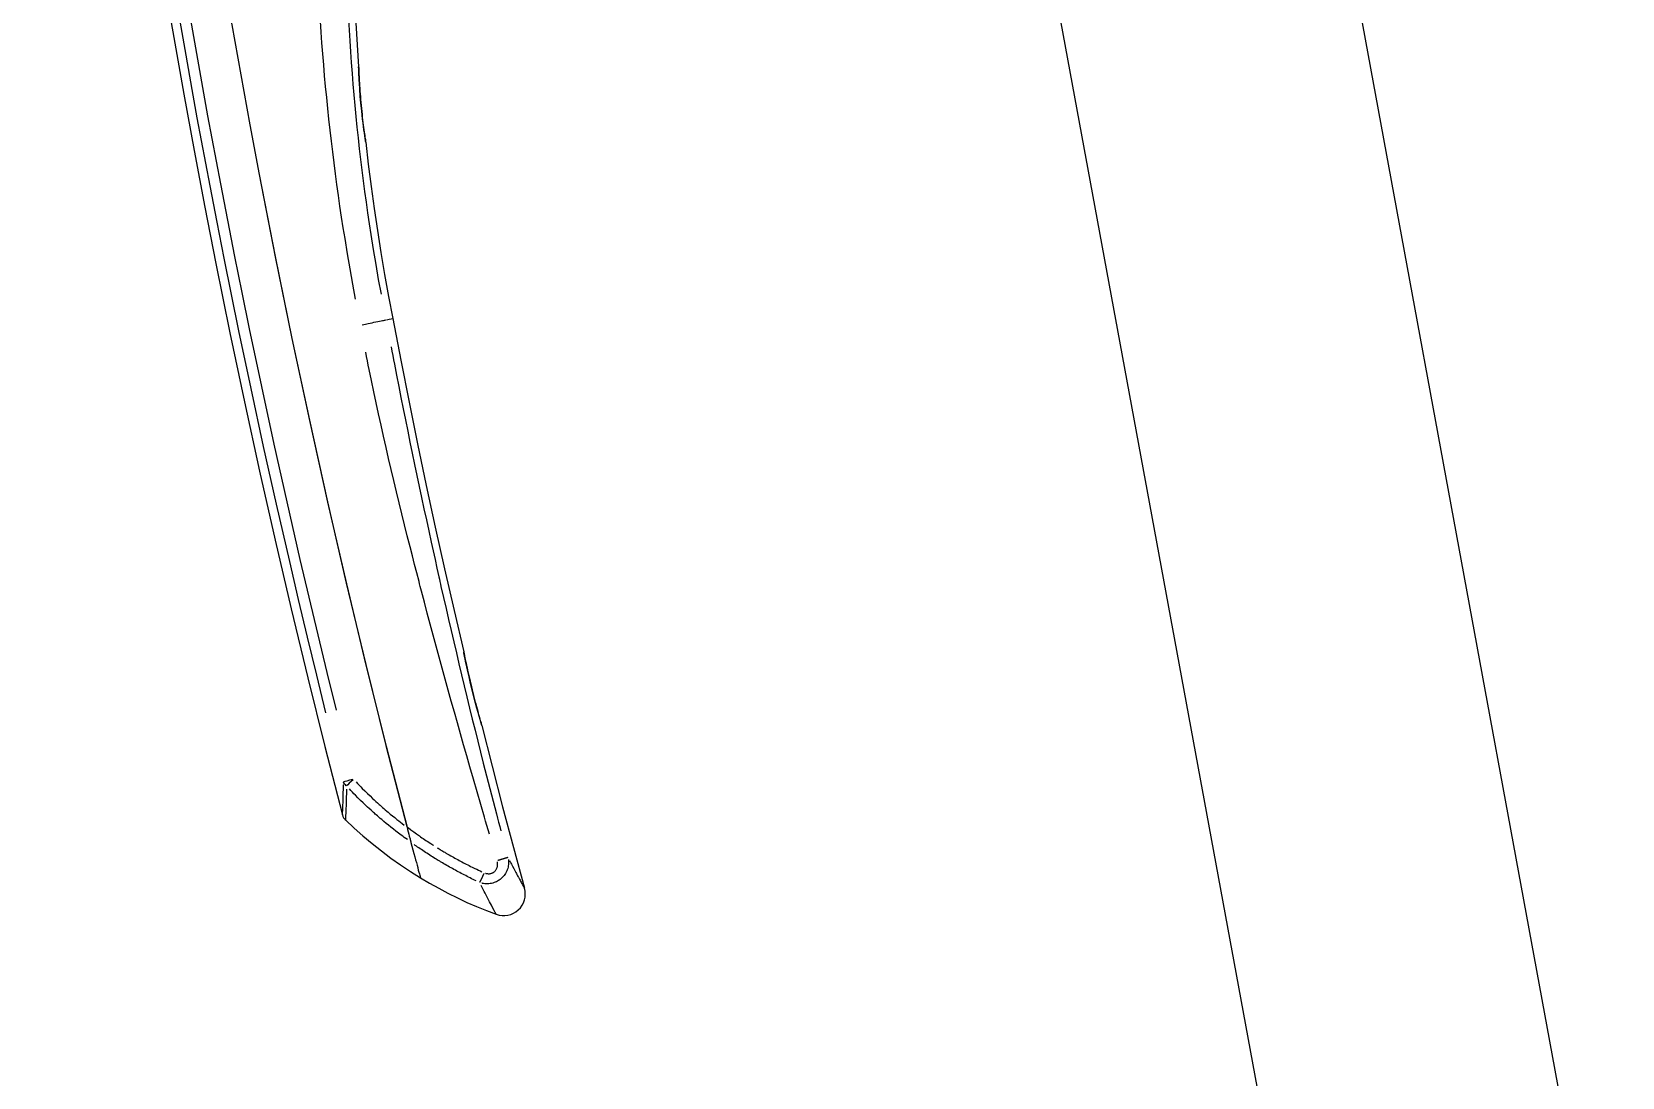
# Model space of a CAD drawing. Header units: millimetres. Extents: x 6886222 to 6919728, y 230959 to 276095.
# Drawn here: x 6908217 to 6908364, y 266918.7 to 267015.2 of the extents above; entities that cross this region are included whole.
import ezdxf
from ezdxf.xclip import XClip

# ---------------------------------------------------------------- set-up
doc = ezdxf.new("R2010")
doc.units = ezdxf.units.MM
doc.header["$LTSCALE"] = 100
doc.header["$XCLIPFRAME"] = 2
doc.linetypes.add('U-74C-EX$0$DASHDOTX2', pattern=[2, 1, -0.5, 0, -0.5])
for name, color, linetype in [('BP', 7, 'Continuous'), ('U-74C-EX$0$C-DOOR', 1, 'Continuous'), ('U-74C-EX$0$DOR', 4, 'Continuous')]:
    doc.layers.add(name, color=color, linetype=linetype)

# ---------------------------------------------------------------- blocks, each defined once
blk = doc.blocks.new('U-74C-EX$0$A$Cc7b664ce')
at = {"layer": 'U-74C-EX$0$C-DOOR', "linetype": 'U-74C-EX$0$DASHDOTX2', "ltscale": 4}
blk.add_arc((170.96, 15.77), 839.27, 11.9938, 89.41669, dxfattribs=at)
at = {"layer": 'U-74C-EX$0$DOR'}
for p, q in [((893.39, 199.9), (272.44, 85.57)), ((277.4, 58.62), (898.35, 172.95))]:
    blk.add_line(p, q, dxfattribs=at)
at = {"layer": 'U-74C-EX$0$DOR', "color": 1}
for centre, radius, start, end in [((826.87, 234.31), 40, 136.1249, 148.6839), ((798.75, 261.34), 1, 104.5891, 136.1249), ((867.59, 261.31), 0.5, 272.0035, 274.2316), ((867.59, 261.31), 0.5, 271.8797, 274.3553), ((882.82, 61.39), 200, 87.3854, 94.3553), ((882.82, 61.39), 200, 96.3599, 101.0827), ((860.61, 260.65), 0.5, 276.3599, 278.8624), ((964.39, -381.17), 650, 100.64, 103.41636), ((826.87, 234.31), 40, 148.6839, 159.8379), ((813.45, 251.58), 0.5, 280.9122, 283.4164), ((964.39, -381.17), 650, 104.03291, 105.40419), ((806.65, 249.92), 0.5, 284.1574, 286.3985), ((806.65, 249.92), 0.5, 284.0329, 286.5231), ((791.2, 247.41), 2, 159.8379, 285.4042)]:
    blk.add_arc(centre, radius, start, end, dxfattribs=at)
at = {"layer": 'U-74C-EX$0$DOR', "color": 1, "extrusion": (0, 0, -1)}
for major_axis, ratio, start_param, end_param in [((0.002, 1), 0.852704, 5.479499, 5.959815), ((0.68, -0.733), 0.002611, 1.65076, 2.68808), ((-0.249, 0.969), 0.012939, 4.800733, 6.059895)]:
    blk.add_ellipse((801.81, 261.26), major_axis=major_axis, ratio=ratio, start_param=start_param, end_param=end_param, dxfattribs=at)
at = {"layer": 'U-74C-EX$0$DOR', "color": 1}
for points, knots in [([(933.44, 286.64), (905.28, 283.75), (877.22, 279.53), (832.37, 270.6), (815.37, 266.7), (798.5, 262.31)], [0, 0, 0, 0, 8.492381, 8.492381, 13.720401, 13.720401, 13.720401, 13.720401]), ([(807.95, 263.83), (812.59, 264.98), (817.24, 266.1), (829, 268.83), (836.11, 270.4), (847.7, 272.8), (852.16, 273.69), (859.42, 275.08), (862.22, 275.6), (870.61, 277.12), (876.22, 278.09), (890.81, 280.46), (899.82, 281.78), (914.03, 283.66), (919.23, 284.3), (924.44, 284.89)], [-12.647738, -12.647738, -12.647738, -12.647738, -11.213528, -11.213528, -9.032173, -9.032173, -7.668826, -7.668826, -6.816735, -6.816735, -5.112551, -5.112551, -2.385857, -2.385857, -0.816601, -0.816601, -0.816601, -0.816601]), ([(924.54, 283.92), (919.34, 283.33), (914.15, 282.69), (899.95, 280.82), (890.95, 279.49), (876.37, 277.13), (870.77, 276.16), (862.39, 274.64), (859.59, 274.12), (852.34, 272.73), (847.88, 271.84), (836.31, 269.45), (829.2, 267.88), (817.46, 265.16), (812.81, 264.04), (808.17, 262.88)], [0.816601, 0.816601, 0.816601, 0.816601, 2.385857, 2.385857, 5.112551, 5.112551, 6.816735, 6.816735, 7.668826, 7.668826, 9.032173, 9.032173, 11.213528, 11.213528, 12.647738, 12.647738, 12.647738, 12.647738]), ([(931.8, 280.96), (906.95, 278.33), (882.22, 274.68), (837.42, 266.14), (817.3, 261.58), (797.37, 256.34)], [-14.476016, -14.476016, -14.476016, -14.476016, -6.978252, -6.978252, -0.793096, -0.793096, -0.793096, -0.793096]), ([(931.8, 280.96), (906.95, 278.33), (882.22, 274.68), (837.44, 266.14), (817.34, 261.59), (797.43, 256.36)], [-14.476151, -14.476151, -14.476151, -14.476151, -6.978252, -6.978252, -0.799175, -0.799175, -0.799175, -0.799175]), ([(846.16, 261.1), (848.02, 261.45), (849.88, 261.77), (851.75, 262.07), (853.08, 262.29), (854.41, 262.49), (855.75, 262.68), (857.08, 262.87), (858.42, 263.04), (859.76, 263.21), (861.1, 263.37), (862.44, 263.52), (863.78, 263.66), (865.12, 263.8), (866.47, 263.93), (867.81, 264.04), (867.81, 264.04), (869.16, 264.15), (870.5, 264.25), (871.85, 264.34), (873.2, 264.43), (874.55, 264.5), (875.89, 264.56), (877.24, 264.62), (878.59, 264.67), (879.94, 264.7), (881.29, 264.73), (882.64, 264.75), (883.99, 264.76), (885.34, 264.76), (886.69, 264.75), (888.04, 264.73), (888.58, 264.72), (889.12, 264.71), (889.66, 264.7)], [-6.184099, -6.184099, -6.184099, -6.184099, -5.61628, -5.61628, -5.61628, -5.211692, -5.211692, -5.211692, -4.807046, -4.807046, -4.807046, -4.40229, -4.40229, -4.40229, -3.997547, -3.997547, -3.997379, -3.997379, -3.592389, -3.592389, -3.592389, -3.1874, -3.1874, -3.1874, -2.782374, -2.782374, -2.782374, -2.377278, -2.377278, -2.377278, -1.972077, -1.972077, -1.972077, -1.810659, -1.810659, -1.810659, -1.810659]), ([(796.22, 256.3), (796.36, 256.5), (796.5, 256.69), (796.89, 257.2), (797.13, 257.52), (797.61, 258.12), (797.84, 258.4), (798.22, 258.85), (798.37, 259.02), (798.61, 259.3), (798.71, 259.4), (798.99, 259.72), (799.18, 259.93), (799.69, 260.47), (800, 260.79), (800.51, 261.3), (800.71, 261.48), (800.9, 261.66)], [-0.7329074, -0.7329074, -0.7329074, -0.7329074, -0.6633181, -0.6633181, -0.5455791, -0.5455791, -0.4394482, -0.4394482, -0.3731164, -0.3731164, -0.3316591, -0.3316591, -0.2487443, -0.2487443, -0.1160807, -0.1160807, -0.0385741, -0.0385741, -0.0385741, -0.0385741]), ([(800.88, 261.94), (800.73, 261.94), (800.59, 261.94), (800.06, 261.95), (799.72, 261.96), (799.24, 261.98), (799.07, 261.98), (798.85, 261.99), (798.78, 262), (798.61, 262), (798.52, 262.01), (798.31, 262.02), (798.21, 262.02), (798.09, 262.03), (798.06, 262.03), (798.04, 262.03)], [-1.095404, -1.095404, -1.095404, -1.095404, -1.008082, -1.008082, -0.763699, -0.763699, -0.610959, -0.610959, -0.534589, -0.534589, -0.412397, -0.412397, -0.21689, -0.21689, -0.057653, -0.057653, -0.057653, -0.057653]), ([(798.51, 262.31), (798.52, 262.31), (798.56, 262.31), (798.68, 262.3), (798.77, 262.29), (798.98, 262.28), (799.07, 262.28), (799.23, 262.27), (799.3, 262.27), (799.51, 262.26), (799.67, 262.25), (800.14, 262.24), (800.48, 262.23), (800.99, 262.22), (801.13, 262.22), (801.27, 262.22)], [0.057653, 0.057653, 0.057653, 0.057653, 0.21689, 0.21689, 0.412397, 0.412397, 0.534589, 0.534589, 0.610959, 0.610959, 0.763699, 0.763699, 1.008082, 1.008082, 1.095404, 1.095404, 1.095404, 1.095404]), ([(889.58, 261.92), (889.05, 261.94), (888.51, 261.96), (887.98, 261.97), (886.65, 262), (885.32, 262.03), (883.99, 262.03), (882.66, 262.04), (881.33, 262.04), (879.99, 262.02), (878.66, 262), (877.33, 261.97), (876, 261.93), (874.67, 261.88), (873.34, 261.82), (872.01, 261.75), (870.68, 261.68), (869.35, 261.6), (868.02, 261.5), (868.02, 261.5), (866.69, 261.4), (865.36, 261.29), (864.04, 261.17), (862.71, 261.04), (861.39, 260.9), (860.06, 260.75), (858.74, 260.6), (857.42, 260.44), (856.1, 260.26), (854.78, 260.08), (853.46, 259.89), (852.14, 259.69), (850.29, 259.4), (848.45, 259.08), (846.61, 258.74)], [1.810706, 1.810706, 1.810706, 1.810706, 1.972077, 1.972077, 1.972077, 2.377278, 2.377278, 2.377278, 2.782374, 2.782374, 2.782374, 3.1874, 3.1874, 3.1874, 3.592389, 3.592389, 3.592389, 3.997379, 3.997379, 3.997547, 3.997547, 4.40229, 4.40229, 4.40229, 4.807046, 4.807046, 4.807046, 5.211692, 5.211692, 5.211692, 5.61628, 5.61628, 5.61628, 6.184995, 6.184995, 6.184995, 6.184995]), ([(801.55, 261.05), (801.35, 260.86), (801.16, 260.67), (800.64, 260.16), (800.33, 259.84), (799.84, 259.32), (799.65, 259.11), (799.38, 258.81), (799.28, 258.7), (799.05, 258.43), (798.9, 258.26), (798.53, 257.83), (798.31, 257.55), (797.91, 257.05), (797.74, 256.83), (797.57, 256.61)], [0.0331659, 0.0331659, 0.0331659, 0.0331659, 0.1160807, 0.1160807, 0.2487443, 0.2487443, 0.3316591, 0.3316591, 0.3731164, 0.3731164, 0.4394482, 0.4394482, 0.5455791, 0.5455791, 0.6301522, 0.6301522, 0.6301522, 0.6301522]), ([(843.8, 260.47), (843.84, 260.28), (843.88, 260.1), (843.96, 259.67), (844.01, 259.44), (844.1, 258.98), (844.14, 258.76), (844.21, 258.47), (844.23, 258.37), (844.24, 258.32)], [-0.3361598, -0.3361598, -0.3361598, -0.3361598, -0.277839, -0.277839, -0.1985416, -0.1985416, -0.0991214, -0.0991214, -0.0176926, -0.0176926, -0.0176926, -0.0176926]), ([(867.61, 260.81), (867.61, 260.81), (867.55, 260.8), (867.31, 260.8), (867.14, 260.79), (866.7, 260.77), (866.43, 260.76), (865.82, 260.72), (865.48, 260.7), (864.78, 260.65), (864.41, 260.61), (863.67, 260.54), (863.31, 260.51), (862.62, 260.43), (862.3, 260.39), (861.72, 260.31), (861.47, 260.27), (861.06, 260.22), (860.91, 260.19), (860.73, 260.16), (860.68, 260.16), (860.68, 260.16)], [-1.8919129, -1.8919129, -1.8919129, -1.8919129, -1.7963945, -1.7963945, -1.7003622, -1.7003622, -1.6041101, -1.6041101, -1.5076766, -1.5076766, -1.4110572, -1.4110572, -1.3147471, -1.3147471, -1.218958, -1.218958, -1.1235291, -1.1235291, -1.0274159, -1.0274159, -0.945886, -0.945886, -0.945886, -0.945886]), ([(860.72, 260.17), (860.82, 260.18), (861.1, 260.22), (862.22, 260.38), (863.26, 260.51), (865.15, 260.68), (866.02, 260.74), (867.02, 260.79), (867.31, 260.8), (867.58, 260.81), (867.63, 260.81), (867.63, 260.81)], [0.9931873, 0.9931873, 0.9931873, 0.9931873, 1.1649915, 1.1649915, 1.4317771, 1.4317771, 1.6600615, 1.6600615, 1.8027393, 1.8027393, 1.8919129, 1.8919129, 1.8919129, 1.8919129]), ([(796.73, 248.73), (797.25, 248.88), (797.78, 249.04), (798.31, 249.19), (799.86, 249.64), (801.41, 250.08), (802.96, 250.53), (804.31, 250.91), (805.65, 251.3), (807, 251.68), (808.35, 252.06), (809.7, 252.43), (811.06, 252.81), (812.41, 253.18), (813.76, 253.55), (815.11, 253.92), (816.47, 254.29), (817.82, 254.65), (819.18, 255), (819.47, 255.08), (819.77, 255.16), (820.06, 255.23), (821.12, 255.51), (822.19, 255.78), (823.26, 256.05), (824.62, 256.4), (825.98, 256.74), (827.34, 257.07), (828.71, 257.4), (830.07, 257.72), (831.44, 258.04), (832.81, 258.36), (834.18, 258.67), (835.55, 258.97), (836.92, 259.26), (838.29, 259.56), (839.67, 259.84), (840.2, 259.95), (840.73, 260.05), (841.26, 260.16)], [-4.86027, -4.86027, -4.86027, -4.86027, -4.69583, -4.69583, -4.69583, -4.211645, -4.211645, -4.211645, -3.790724, -3.790724, -3.790724, -3.369679, -3.369679, -3.369679, -2.948535, -2.948535, -2.948535, -2.527322, -2.527322, -2.527322, -2.436545, -2.436545, -2.436545, -2.106071, -2.106071, -2.106071, -1.684812, -1.684812, -1.684812, -1.263569, -1.263569, -1.263569, -0.842355, -0.842355, -0.842355, -0.42117, -0.42117, -0.42117, -0.258816, -0.258816, -0.258816, -0.258816]), ([(841.75, 257.81), (841.21, 257.71), (840.68, 257.61), (840.15, 257.51), (838.78, 257.24), (837.41, 256.97), (836.03, 256.69), (834.66, 256.42), (833.29, 256.14), (831.92, 255.85), (830.55, 255.57), (829.18, 255.28), (827.82, 254.99), (826.45, 254.7), (825.08, 254.41), (823.71, 254.11), (822.64, 253.87), (821.57, 253.63), (820.5, 253.39), (820.21, 253.33), (819.91, 253.26), (819.62, 253.2), (818.25, 252.89), (816.89, 252.58), (815.53, 252.26), (814.17, 251.94), (812.8, 251.62), (811.44, 251.3), (810.08, 250.97), (808.72, 250.64), (807.36, 250.31), (806.01, 249.97), (804.65, 249.63), (803.29, 249.29), (801.73, 248.89), (800.17, 248.49), (798.61, 248.08), (798.09, 247.94), (797.56, 247.8), (797.03, 247.66)], [0.257896, 0.257896, 0.257896, 0.257896, 0.42117, 0.42117, 0.42117, 0.842355, 0.842355, 0.842355, 1.263569, 1.263569, 1.263569, 1.684812, 1.684812, 1.684812, 2.106071, 2.106071, 2.106071, 2.436545, 2.436545, 2.436545, 2.527322, 2.527322, 2.527322, 2.948535, 2.948535, 2.948535, 3.369679, 3.369679, 3.369679, 3.790724, 3.790724, 3.790724, 4.211645, 4.211645, 4.211645, 4.69583, 4.69583, 4.69583, 4.860222, 4.860222, 4.860222, 4.860222]), ([(795.97, 255.98), (794.98, 255.71), (794.19, 255.5), (793.01, 255.19), (792.7, 255.1), (792.7, 255.1)], [-1.204799, -1.204799, -1.204799, -1.204799, -0.634999, -0.634999, 0, 0, 0, 0]), ([(795.99, 255.98), (794.99, 255.71), (794.19, 255.5), (793.01, 255.19), (792.7, 255.1), (792.7, 255.1)], [-1.208985, -1.208985, -1.208985, -1.208985, -0.634999, -0.634999, 0, 0, 0, 0]), ([(797.33, 256.23), (797.07, 255.89), (796.82, 255.55), (796.57, 255.2), (796.46, 255.04), (796.34, 254.88), (796.23, 254.71), (796.12, 254.55), (796.01, 254.38), (795.9, 254.21), (795.83, 254.11), (795.76, 254.01), (795.7, 253.9)], [-6.1428842, -6.1428842, -6.1428842, -6.1428842, -6.0150613, -6.0150613, -6.0150613, -5.955206, -5.955206, -5.955206, -5.8953896, -5.8953896, -5.8953896, -5.8583718, -5.8583718, -5.8583718, -5.8583718]), ([(797.37, 256.34), (797.07, 256.27), (796.79, 256.19), (796.43, 256.1), (796.32, 256.07), (796.13, 256.02), (796.05, 256), (795.99, 255.98)], [0, 0, 0, 0, 0.0915139, 0.0915139, 0.1351431, 0.1351431, 0.1737084, 0.1737084, 0.1737084, 0.1737084]), ([(792.42, 249.95), (792.5, 250.14), (792.59, 250.33), (792.68, 250.51), (792.77, 250.69), (792.87, 250.87), (792.96, 251.06), (793.05, 251.24), (793.15, 251.42), (793.24, 251.6), (793.34, 251.78), (793.44, 251.96), (793.54, 252.13), (793.64, 252.31), (793.74, 252.49), (793.84, 252.67), (793.94, 252.84), (794.04, 253.02), (794.15, 253.19), (794.18, 253.25), (794.21, 253.31), (794.25, 253.36), (794.32, 253.48), (794.39, 253.6), (794.46, 253.72), (794.57, 253.89), (794.68, 254.06), (794.79, 254.23), (794.9, 254.41), (795.01, 254.58), (795.13, 254.75), (795.24, 254.92), (795.35, 255.09), (795.47, 255.26), (795.56, 255.4), (795.66, 255.54), (795.76, 255.68)], [5.3577367, 5.3577367, 5.3577367, 5.3577367, 5.4178696, 5.4178696, 5.4178696, 5.4774908, 5.4774908, 5.4774908, 5.5371254, 5.5371254, 5.5371254, 5.5967765, 5.5967765, 5.5967765, 5.6564473, 5.6564473, 5.6564473, 5.7161408, 5.7161408, 5.7161408, 5.7354721, 5.7354721, 5.7354721, 5.7758603, 5.7758603, 5.7758603, 5.8356088, 5.8356088, 5.8356088, 5.8953896, 5.8953896, 5.8953896, 5.955206, 5.955206, 5.955206, 6.0050068, 6.0050068, 6.0050068, 6.0050068]), ([(795.47, 253.55), (795.4, 253.44), (795.33, 253.32), (795.26, 253.2), (795.19, 253.09), (795.12, 252.97), (795.05, 252.86), (795.02, 252.8), (794.99, 252.75), (794.95, 252.69), (794.85, 252.52), (794.75, 252.35), (794.66, 252.17), (794.56, 252), (794.46, 251.83), (794.37, 251.65), (794.27, 251.48), (794.18, 251.3), (794.09, 251.13), (794, 250.95), (793.91, 250.77), (793.82, 250.59), (793.73, 250.42), (793.64, 250.24), (793.56, 250.06), (793.46, 249.85), (793.36, 249.64), (793.26, 249.42)], [-5.8165262, -5.8165262, -5.8165262, -5.8165262, -5.7758603, -5.7758603, -5.7758603, -5.7354721, -5.7354721, -5.7354721, -5.7161408, -5.7161408, -5.7161408, -5.6564473, -5.6564473, -5.6564473, -5.5967765, -5.5967765, -5.5967765, -5.5371254, -5.5371254, -5.5371254, -5.4774908, -5.4774908, -5.4774908, -5.4178696, -5.4178696, -5.4178696, -5.3478167, -5.3478167, -5.3478167, -5.3478167]), ([(813.55, 251.09), (813.55, 251.09), (813.49, 251.08), (813.26, 251.03), (813.09, 251), (812.66, 250.91), (812.39, 250.86), (811.8, 250.73), (811.47, 250.66), (810.79, 250.5), (810.43, 250.41), (809.71, 250.24), (809.36, 250.15), (808.68, 249.97), (808.37, 249.89), (807.8, 249.73), (807.56, 249.66), (807.16, 249.55), (807.01, 249.5), (806.84, 249.45), (806.79, 249.44), (806.79, 249.44)], [-0.9452277, -0.9452277, -0.9452277, -0.9452277, -0.849317, -0.849317, -0.7531056, -0.7531056, -0.6571543, -0.6571543, -0.56124, -0.56124, -0.4653101, -0.4653101, -0.3690895, -0.3690895, -0.2728325, -0.2728325, -0.1768575, -0.1768575, -0.0806194, -0.0806194, 0, 0, 0, 0]), ([(806.82, 249.45), (806.84, 249.45), (806.86, 249.46), (807.26, 249.58), (808.45, 249.92), (811.12, 250.59), (812.54, 250.89), (813.43, 251.07), (813.55, 251.09), (813.55, 251.09)], [0.0472614, 0.0472614, 0.0472614, 0.0472614, 0.0812243, 0.0812243, 0.4397063, 0.4397063, 0.7999008, 0.7999008, 0.9452277, 0.9452277, 0.9452277, 0.9452277]), ([(789.33, 248.1), (789.41, 248.14), (790.08, 248.51), (791.49, 249.23), (791.73, 249.35), (791.98, 249.48)], [-1.137431, -1.137431, -1.137431, -1.137431, -0.3127189, -0.3127189, -0.1561628, -0.1561628, -0.1561628, -0.1561628]), ([(794.37, 246.97), (794.3, 246.96), (794.22, 246.96), (794.15, 246.95), (793.99, 246.95), (793.83, 246.97), (793.67, 247), (793.52, 247.04), (793.36, 247.1), (793.21, 247.17), (793.07, 247.24), (792.93, 247.34), (792.8, 247.45), (792.68, 247.56), (792.56, 247.69), (792.47, 247.83), (792.46, 247.85), (792.45, 247.87), (792.44, 247.89), (792.36, 248.01), (792.29, 248.15), (792.25, 248.28), (792.19, 248.44), (792.16, 248.61), (792.14, 248.77), (792.13, 248.94), (792.14, 249.11), (792.17, 249.26), (792.17, 249.32), (792.19, 249.38), (792.2, 249.43)], [5.1262, 5.1262, 5.1262, 5.1262, 5.1375981, 5.1375981, 5.1375981, 5.1617336, 5.1617336, 5.1617336, 5.1856013, 5.1856013, 5.1856013, 5.2090377, 5.2090377, 5.2090377, 5.2322864, 5.2322864, 5.2322864, 5.2352406, 5.2352406, 5.2352406, 5.2554987, 5.2554987, 5.2554987, 5.279011, 5.279011, 5.279011, 5.3030282, 5.3030282, 5.3030282, 5.3114838, 5.3114838, 5.3114838, 5.3114838]), ([(793.12, 249.09), (793.11, 249.06), (793.1, 249.04), (793.09, 249.01), (793.08, 248.93), (793.07, 248.85), (793.07, 248.77), (793.07, 248.69), (793.08, 248.61), (793.11, 248.54), (793.13, 248.47), (793.16, 248.41), (793.19, 248.35), (793.2, 248.34), (793.21, 248.34), (793.21, 248.33), (793.26, 248.26), (793.31, 248.21), (793.37, 248.16), (793.44, 248.11), (793.51, 248.07), (793.58, 248.04), (793.65, 248.01), (793.73, 247.99), (793.81, 247.98), (793.89, 247.97), (793.98, 247.97), (794.06, 247.98), (794.1, 247.98), (794.13, 247.99), (794.17, 247.99)], [-5.3114838, -5.3114838, -5.3114838, -5.3114838, -5.3030282, -5.3030282, -5.3030282, -5.279011, -5.279011, -5.279011, -5.2554987, -5.2554987, -5.2554987, -5.2352406, -5.2352406, -5.2352406, -5.2322864, -5.2322864, -5.2322864, -5.2090377, -5.2090377, -5.2090377, -5.1856013, -5.1856013, -5.1856013, -5.1617336, -5.1617336, -5.1617336, -5.1375981, -5.1375981, -5.1375981, -5.1262, -5.1262, -5.1262, -5.1262]), ([(794.3, 246.87), (794.18, 246.81), (794.07, 246.75), (793.69, 246.55), (793.43, 246.41), (793.05, 246.21), (792.92, 246.14), (792.72, 246.03), (792.64, 245.99), (792.44, 245.87), (792.31, 245.81), (792.04, 245.65), (791.91, 245.58), (791.76, 245.5), (791.73, 245.48), (791.73, 245.48)], [0.138118, 0.138118, 0.138118, 0.138118, 0.21157, 0.21157, 0.402282, 0.402282, 0.521476, 0.521476, 0.595973, 0.595973, 0.744966, 0.744966, 0.983355, 0.983355, 1.191946, 1.191946, 1.191946, 1.191946])]:
    blk.add_open_spline(points, degree=3, knots=knots, dxfattribs=at)
for points in [[(844.25, 258.29), (844.25, 258.29), (844.25, 258.29), (844.25, 258.29)], [(844.26, 258.23), (844.33, 257.85), (844.37, 257.66), (844.37, 257.66)]]:
    blk.add_open_spline(points, degree=3, dxfattribs=at)
for points, weights in [([(792.28, 249.61), (792.43, 249.52), (792.73, 249.38), (793.1, 249.21)], [0.983517259246, 0.889825890748, 0.889825890748, 0.983517259246]), ([(794.56, 247.02), (794.54, 247.11), (794.43, 247.47), (794.29, 247.95)], [0.977510029777, 0.849672304301, 0.849672304301, 0.977510029777])]:
    blk.add_rational_spline(points, weights, degree=3, dxfattribs=at)
blk = doc.blocks.new('U-74C-EX', base_point=(50, 0))
at = {"layer": 'U-74C-EX$0$DOR'}
blk.add_blockref('U-74C-EX$0$A$Cc7b664ce', (10075, 440), dxfattribs=at)

msp = doc.modelspace()

# ---------------------------------------------------------------- block references
at = {"layer": 'BP'}
ref = msp.add_blockref('U-74C-EX', (6908948.06, 256119.38), dxfattribs=dict(at, rotation=90))
XClip(ref).set_block_clipping_path([(-85.000000015, 299.9999999944), (-85.0000000013, -7479.9999999991), (15775.0000000003, -7479.9999999991), (15775.0000000003, 2920.0000000009), (3995.0000000002, 2920), (3995.0000000002, 300.0000000019)])

doc.saveas('drawing.dxf')
